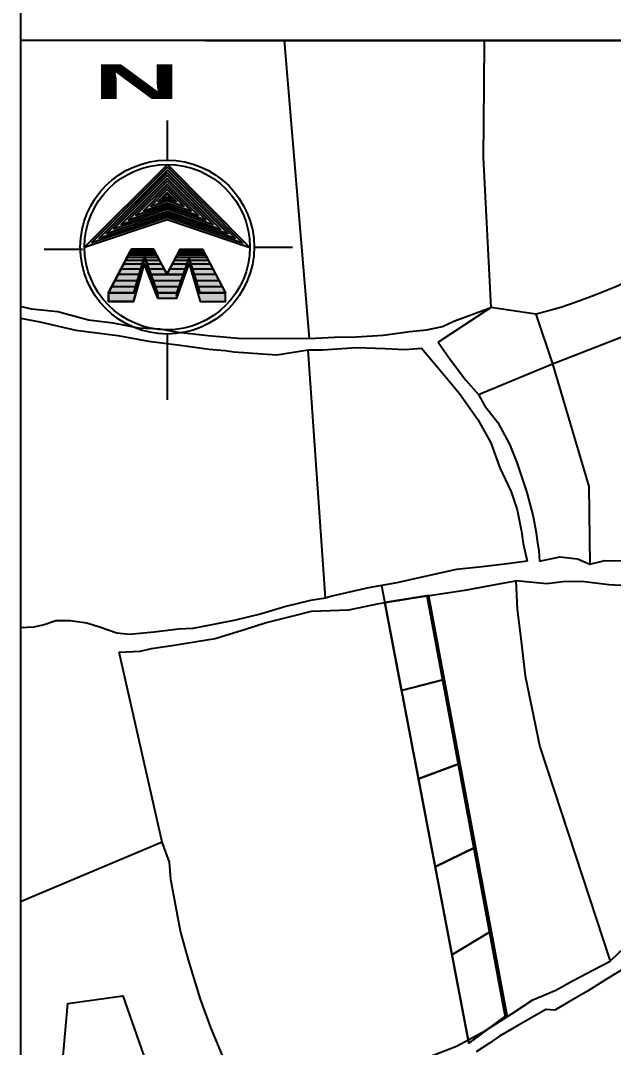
# Model space of a CAD drawing. Header units: millimetres. Extents: x 603916 to 1211550, y 1309898 to 2622648.
# Drawn here: x 605083.7 to 605100.51, y 1311248.32 to 1311277.42 of the extents above; entities that cross this region are included whole.
import ezdxf

# ---------------------------------------------------------------- set-up
doc = ezdxf.new("R2010")
doc.units = ezdxf.units.MM
for name, color, linetype in [('2', 1, 'Continuous'), ('NORTE', 7, 'Continuous'), ('TEXTOS', 2, 'Continuous')]:
    doc.layers.add(name, color=color, linetype=linetype)
doc.styles.get("Standard").update_dxf_attribs({"font": 'arial.ttf'})

msp = doc.modelspace()

# ---------------------------------------------------------------- hatches: boundary and pattern name
at = {"layer": 'TEXTOS'}
h = msp.add_hatch(color=7, dxfattribs=at)
h.dxf.hatch_style = 1
h.paths.add_polyline_path([(605087.862, 1311271.786), (605090.2, 1311270.991), (605087.865, 1311273.342), (605085.518, 1311270.999)])
h = msp.add_hatch(color=7, dxfattribs=at)
h.dxf.hatch_style = 1
h.paths.add_polyline_path([(605086.191, 1311269.698), (605086.91, 1311269.698), (605087.223, 1311270.696), (605087.578, 1311269.698), (605088.123, 1311269.698), (605088.478, 1311270.696), (605088.79, 1311269.698), (605089.509, 1311269.698), (605088.869, 1311270.909), (605088.237, 1311270.931), (605087.857, 1311270.229), (605087.476, 1311270.909), (605086.832, 1311270.909)])
h = msp.add_hatch(color=7, dxfattribs=at)
h.dxf.hatch_style = 1
h.paths.add_polyline_path([(605087.204, 1311270.526), (605087.592, 1311269.554), (605087.582, 1311269.698), (605087.578, 1311269.698), (605087.223, 1311270.696), (605086.942, 1311269.801), (605086.914, 1311269.706), (605086.913, 1311269.706), (605086.91, 1311269.698), (605086.196, 1311269.698), (605086.196, 1311269.456), (605086.909, 1311269.456)])
h.paths.add_polyline_path([(605088.127, 1311269.706), (605088.126, 1311269.706), (605088.123, 1311269.698), (605087.861, 1311269.698), (605087.861, 1311269.554), (605088.13, 1311269.554)])
h.paths.add_polyline_path([(605087.861, 1311269.698), (605087.582, 1311269.698), (605087.592, 1311269.554), (605087.861, 1311269.554)])
h.paths.add_polyline_path([(605088.48, 1311270.526), (605088.8, 1311269.456), (605089.513, 1311269.456), (605089.513, 1311269.698), (605088.79, 1311269.698), (605088.479, 1311270.694), (605088.127, 1311269.706), (605088.13, 1311269.554)])

# ---------------------------------------------------------------- linework, layer by layer
for p, q in [((605083.704, 1311288.678), (605083.704, 1311211.747)), ((605088.948, 1311276.852), (605190.069, 1311276.852))]:
    msp.add_line(p, q)
at = {"color": 7}
for p, q in [((605088.226, 1311270.939, -0.002), (605088.862, 1311270.939, -0.002)), ((605087.204, 1311270.526, -0.002), (605086.909, 1311269.456, -0.002)), ((605087.383, 1311270.224, -0.002), (605088.305, 1311270.224, -0.002))]:
    msp.add_line(p, q, dxfattribs=at)
msp.add_lwpolyline([(605083.704, 1311211.747), (605190.069, 1311211.747), (605190.069, 1311276.852), (605083.704, 1311276.852)], close=True)
at = {"color": 7, "elevation": -0.002}
for points in [[(605087.468, 1311270.939), (605086.847, 1311270.939), (605086.196, 1311269.706), (605086.914, 1311269.706), (605087.218, 1311270.73), (605087.582, 1311269.706), (605088.127, 1311269.706)], [(605087.21, 1311270.704), (605086.914, 1311269.706), (605086.196, 1311269.706), (605086.847, 1311270.939), (605087.468, 1311270.939), (605087.854, 1311270.224), (605088.226, 1311270.939), (605088.862, 1311270.939), (605089.513, 1311269.706), (605088.795, 1311269.706), (605088.482, 1311270.704), (605088.127, 1311269.706), (605087.582, 1311269.706), (605087.218, 1311270.73)], [(605087.854, 1311270.224), (605088.226, 1311270.939)], [(605088.241, 1311270.939), (605088.862, 1311270.939), (605089.513, 1311269.706), (605088.795, 1311269.706)], [(605086.914, 1311269.706), (605086.196, 1311269.706), (605086.196, 1311269.456), (605086.909, 1311269.456), (605087.204, 1311270.526), (605087.592, 1311269.554), (605088.13, 1311269.554), (605088.127, 1311269.706), (605087.582, 1311269.706), (605087.218, 1311270.73), (605086.914, 1311269.706), (605086.196, 1311269.706)], [(605087.592, 1311269.554), (605087.204, 1311270.526), (605086.909, 1311269.456), (605086.196, 1311269.456), (605086.196, 1311269.706), (605086.914, 1311269.706), (605087.218, 1311270.73), (605087.582, 1311269.706), (605087.592, 1311269.554)], [(605088.482, 1311270.704), (605088.127, 1311269.706), (605087.582, 1311269.706)], [(605088.13, 1311269.554), (605088.48, 1311270.526), (605088.8, 1311269.456), (605089.513, 1311269.456), (605089.513, 1311269.706), (605088.795, 1311269.706), (605088.482, 1311270.704), (605088.127, 1311269.706), (605088.13, 1311269.554)]]:
    msp.add_lwpolyline(points, dxfattribs=at)
at = {"layer": '2', "color": 1, "linetype": 'Continuous'}
for p, q in [((605095.544, 1311268.304), (605097.032, 1311269.287)), ((605098.314, 1311269.098), (605097.032, 1311269.287)), ((605098.786, 1311267.694), (605102.4, 1311269.105)), ((605098.314, 1311269.098), (605098.786, 1311267.694)), ((605092.349, 1311261.048), (605091.86, 1311268.087)), ((605096.685, 1311266.817), (605098.786, 1311267.694)), ((605087.722, 1311254.136), (605086.503, 1311259.521)), ((605087.722, 1311254.136), (605083.704, 1311252.44))]:
    msp.add_line(p, q, dxfattribs=at)
for points in [[(605091.172, 1311276.852), (605091.881, 1311268.41)], [(605096.842, 1311276.852), (605096.837, 1311275.582), (605096.818, 1311273.538), (605097.032, 1311269.287)], [(605103.17, 1311271.845), (605102.967, 1311271.655), (605102.616, 1311271.15), (605102.272, 1311270.826), (605101.858, 1311270.517), (605101.294, 1311270.207), (605100.573, 1311269.873), (605099.961, 1311269.626), (605099.428, 1311269.427), (605099.02, 1311269.283), (605098.604, 1311269.171), (605098.314, 1311269.098)], [(605091.881, 1311268.41), (605091.544, 1311268.4), (605090.766, 1311268.411), (605089.972, 1311268.399), (605089.02, 1311268.488), (605088.171, 1311268.577), (605087.66, 1311268.669), (605087.054, 1311268.705), (605086.331, 1311268.842), (605085.631, 1311268.932), (605084.757, 1311269.163), (605084.018, 1311269.238), (605083.704, 1311269.316)], [(605091.881, 1311268.41), (605092.604, 1311268.445), (605093.217, 1311268.456), (605093.979, 1311268.508), (605094.741, 1311268.606), (605095.212, 1311268.656), (605095.66, 1311268.753), (605095.981, 1311268.896), (605097.032, 1311269.287)], [(605083.704, 1311268.981), (605084.248, 1311268.877), (605085.271, 1311268.647), (605086.466, 1311268.497), (605087.332, 1311268.337), (605088.228, 1311268.216), (605089.054, 1311268.111), (605089.502, 1311268.066), (605089.754, 1311268.028), (605090.973, 1311267.949), (605091.86, 1311268.087)], [(605095.544, 1311268.304), (605095.861, 1311267.842), (605096.329, 1311267.232), (605096.685, 1311266.817)], [(605091.86, 1311268.087), (605092.261, 1311268.089), (605093.227, 1311268.15), (605094.037, 1311268.123), (605094.595, 1311268.095), (605094.964, 1311268.128), (605095.066, 1311268.137), (605095.533, 1311267.589), (605096.142, 1311266.846), (605096.665, 1311266.11), (605097.039, 1311265.452), (605097.294, 1311264.746), (605097.613, 1311264.064), (605097.781, 1311263.554), (605097.902, 1311262.942), (605097.951, 1311262.596), (605098.064, 1311262.102)], [(605098.786, 1311267.694), (605099.812, 1311264.218), (605099.841, 1311262.017)], [(605096.685, 1311266.817), (605096.852, 1311266.512), (605097.232, 1311266.027), (605097.565, 1311265.416), (605097.773, 1311264.898), (605098.053, 1311264.043), (605098.23, 1311263.368), (605098.311, 1311262.96), (605098.36, 1311262.622), (605098.393, 1311262.402), (605098.41, 1311262.096)], [(605098.41, 1311262.096), (605098.991, 1311262.217), (605099.494, 1311262.165), (605099.841, 1311262.017)], [(605098.064, 1311262.102), (605097.436, 1311262.012), (605096.706, 1311261.929), (605096.062, 1311261.862), (605095.332, 1311261.701), (605094.374, 1311261.483), (605093.566, 1311261.345), (605092.946, 1311261.2), (605092.53, 1311261.104), (605092.349, 1311261.048)], [(605099.841, 1311262.017), (605100.265, 1311262.114), (605100.799, 1311262.109), (605101.421, 1311261.979), (605101.933, 1311261.825), (605102.184, 1311261.779), (605102.593, 1311261.718)], [(605086.503, 1311259.521), (605087.101, 1311259.548), (605087.415, 1311259.621), (605088.058, 1311259.719), (605088.694, 1311259.817), (605089.22, 1311259.906), (605090.107, 1311260.178), (605090.64, 1311260.346), (605091.433, 1311260.547), (605091.951, 1311260.684), (605093.011, 1311260.721), (605093.867, 1311260.899), (605094.982, 1311261.078), (605096.356, 1311261.282), (605097.322, 1311261.469), (605097.745, 1311261.542)], [(605097.745, 1311261.542), (605097.782, 1311260.74), (605097.889, 1311259.908), (605098.005, 1311258.847), (605098.426, 1311256.838), (605100.418, 1311250.765)], [(605102.156, 1311261.213), (605101.755, 1311261.281), (605101.055, 1311261.387), (605100.379, 1311261.423), (605099.687, 1311261.513), (605099.152, 1311261.526), (605098.626, 1311261.46), (605097.745, 1311261.542)], [(605093.934, 1311261.408), (605094.503, 1311258.428), (605094.98, 1311255.932), (605095.456, 1311253.435), (605095.933, 1311250.939)], [(605092.349, 1311261.048), (605091.925, 1311260.982), (605091.227, 1311260.813), (605090.537, 1311260.605), (605089.799, 1311260.428), (605089.171, 1311260.307), (605088.59, 1311260.193), (605088.181, 1311260.167), (605087.49, 1311260.085), (605086.791, 1311260.018), (605086.437, 1311260.055), (605085.973, 1311260.218), (605085.587, 1311260.341), (605085.115, 1311260.409), (605084.706, 1311260.407), (605084.369, 1311260.295), (605084.079, 1311260.231), (605083.704, 1311260.211)], [(605095.268, 1311261.121), (605094.027, 1311260.924)], [(605095.216, 1311261.113), (605097.436, 1311249.222)], [(605095.268, 1311261.121), (605097.487, 1311249.231)], [(605095.268, 1311261.121), (605095.712, 1311258.743), (605096.155, 1311256.365), (605096.599, 1311253.988), (605097.043, 1311251.61)], [(605095.268, 1311261.121), (605097.487, 1311249.231)], [(605094.027, 1311260.924), (605096.409, 1311248.442), (605097.487, 1311249.231)], [(605094.503, 1311258.428), (605095.712, 1311258.743)], [(605094.98, 1311255.932), (605096.155, 1311256.365)], [(605090.022, 1311246.683), (605089.743, 1311247.326), (605089.448, 1311248.039), (605089.097, 1311248.878), (605088.809, 1311249.686), (605088.481, 1311250.737), (605088.24, 1311251.608), (605088.102, 1311252.323), (605087.964, 1311253.077), (605087.93, 1311253.572), (605087.722, 1311254.136)], [(605095.456, 1311253.435), (605096.599, 1311253.988)], [(605100.418, 1311250.765), (605100.676, 1311251.003), (605101.099, 1311251.304), (605101.395, 1311251.643), (605101.895, 1311252.173), (605102.216, 1311252.434), (605102.67, 1311252.806)], [(605095.933, 1311250.939), (605097.043, 1311251.61)], [(605090.022, 1311246.683), (605090.437, 1311246.842), (605091.425, 1311247.162), (605092.281, 1311247.379), (605093.176, 1311247.565), (605093.929, 1311247.773), (605094.588, 1311247.919), (605095.255, 1311248.04), (605096.063, 1311248.351), (605096.886, 1311248.796), (605097.614, 1311249.264), (605098.224, 1311249.668), (605098.875, 1311249.939), (605099.368, 1311250.217), (605099.94, 1311250.519), (605100.418, 1311250.765)], [(605100.844, 1311250.571), (605100.311, 1311250.254), (605099.779, 1311249.913), (605099.215, 1311249.587), (605098.847, 1311249.373), (605098.595, 1311249.387), (605098.149, 1311249.133), (605097.82, 1311248.951), (605097.28, 1311248.633), (605096.998, 1311248.435), (605096.622, 1311248.19)], [(605084.817, 1311247.007), (605085.046, 1311249.563), (605086.6, 1311249.776), (605087.855, 1311246.214)]]:
    msp.add_lwpolyline(points, dxfattribs=at)
for points in [[(605094.027, 1311260.925), (605095.268, 1311261.121), (605097.487, 1311249.231), (605096.409, 1311248.442)], [(605094.027, 1311260.925), (605095.268, 1311261.121), (605095.712, 1311258.743), (605094.503, 1311258.428)], [(605094.98, 1311255.932), (605096.155, 1311256.365), (605095.712, 1311258.743), (605094.503, 1311258.428)], [(605095.456, 1311253.435), (605096.599, 1311253.988), (605096.155, 1311256.365), (605094.98, 1311255.932)], [(605095.933, 1311250.939), (605097.043, 1311251.61), (605096.599, 1311253.988), (605095.456, 1311253.435)], [(605096.409, 1311248.442), (605097.487, 1311249.231), (605097.043, 1311251.61), (605095.933, 1311250.939)]]:
    msp.add_lwpolyline(points, close=True, dxfattribs=at)
at = {"layer": 'NORTE', "color": 7}
for p, q in [((605087.861, 1311274.585, -0.005), (605087.861, 1311273.463, -0.003)), ((605084.374, 1311270.936), (605085.459, 1311270.936)), ((605086.196, 1311269.706, -0.002), (605086.847, 1311270.939, -0.002)), ((605087.509, 1311270.864, -0.002), (605086.808, 1311270.864, -0.002)), ((605087.48, 1311270.917, -0.002), (605086.836, 1311270.917, -0.002)), ((605086.847, 1311270.939, -0.002), (605087.468, 1311270.939, -0.002)), ((605088.901, 1311270.864, -0.002), (605088.187, 1311270.864, -0.002)), ((605088.873, 1311270.917, -0.002), (605088.215, 1311270.917, -0.002)), ((605090.325, 1311270.999, -0.002), (605091.411, 1311270.999, -0.002)), ((605087.186, 1311270.624, -0.002), (605086.681, 1311270.624, -0.002)), ((605087.21, 1311270.704, -0.002), (605086.723, 1311270.704, -0.002)), ((605087.56, 1311270.77, -0.002), (605086.758, 1311270.77, -0.002)), ((605087.531, 1311270.824, -0.002), (605086.787, 1311270.824, -0.002)), ((605087.596, 1311270.704, -0.002), (605087.227, 1311270.704, -0.002)), ((605087.639, 1311270.624, -0.002), (605087.255, 1311270.624, -0.002)), ((605088.454, 1311270.624, -0.002), (605088.061, 1311270.624, -0.002)), ((605088.986, 1311270.704, -0.002), (605088.103, 1311270.704, -0.002)), ((605088.951, 1311270.77, -0.002), (605088.138, 1311270.77, -0.002)), ((605088.922, 1311270.824, -0.002), (605088.166, 1311270.824, -0.002)), ((605089.028, 1311270.624, -0.002), (605088.507, 1311270.624, -0.002)), ((605087.111, 1311270.37, -0.002), (605086.547, 1311270.37, -0.002)), ((605087.111, 1311270.37, -0.002), (605086.547, 1311270.37, -0.002)), ((605087.155, 1311270.517, -0.002), (605086.624, 1311270.517, -0.002)), ((605087.697, 1311270.517, -0.002), (605087.293, 1311270.517, -0.002)), ((605087.777, 1311270.37, -0.002), (605087.346, 1311270.37, -0.002)), ((605088.363, 1311270.37, -0.002), (605087.929, 1311270.37, -0.002)), ((605088.416, 1311270.517, -0.002), (605088.005, 1311270.517, -0.002)), ((605089.085, 1311270.517, -0.002), (605088.541, 1311270.517, -0.002)), ((605089.162, 1311270.37, -0.002), (605088.587, 1311270.37, -0.002)), ((605087.014, 1311270.042, -0.002), (605086.373, 1311270.042, -0.002)), ((605087.068, 1311270.224, -0.002), (605086.47, 1311270.224, -0.002)), ((605087.068, 1311270.224, -0.002), (605086.47, 1311270.224, -0.002)), ((605088.312, 1311270.224, -0.002), (605087.397, 1311270.224, -0.002)), ((605088.247, 1311270.042, -0.002), (605087.462, 1311270.042, -0.002)), ((605089.239, 1311270.224, -0.002), (605088.632, 1311270.224, -0.002)), ((605089.336, 1311270.042, -0.002), (605088.689, 1311270.042, -0.002)), ((605086.965, 1311269.877, -0.002), (605086.286, 1311269.877, -0.002)), ((605088.188, 1311269.877, -0.002), (605087.521, 1311269.877, -0.002)), ((605089.423, 1311269.877, -0.002), (605088.741, 1311269.877, -0.002)), ((605087.861, 1311268.535, -0.002), (605087.861, 1311266.667, 0.001))]:
    msp.add_line(p, q, dxfattribs=at)
msp.add_circle((605087.861, 1311270.999, -0.002), 2.343, dxfattribs=at)
at = {"layer": 'TEXTOS', "color": 7}
for points in [[(605087.865, 1311273.342), (605085.518, 1311270.999), (605087.862, 1311271.786), (605090.2, 1311270.991), (605087.865, 1311273.342)], [(605086.191, 1311269.698), (605086.832, 1311270.909), (605087.476, 1311270.909), (605087.857, 1311270.229), (605088.237, 1311270.931), (605088.869, 1311270.909), (605089.509, 1311269.698), (605088.79, 1311269.698), (605088.478, 1311270.696), (605088.123, 1311269.698), (605087.578, 1311269.698), (605087.223, 1311270.696), (605086.91, 1311269.698), (605086.191, 1311269.698)]]:
    msp.add_lwpolyline(points, dxfattribs=at)
for points in [[(605087.865, 1311273.263), (605085.726, 1311271.128), (605087.862, 1311271.845), (605089.992, 1311271.12)], [(605087.865, 1311273.184), (605085.934, 1311271.257), (605087.862, 1311271.904), (605089.785, 1311271.25)], [(605087.864, 1311273.104), (605086.143, 1311271.386), (605087.862, 1311271.963), (605089.577, 1311271.38)], [(605087.864, 1311273.025), (605086.351, 1311271.515), (605087.862, 1311272.022), (605089.37, 1311271.509)], [(605087.864, 1311272.946), (605086.56, 1311271.644), (605087.862, 1311272.081), (605089.162, 1311271.639)], [(605087.864, 1311272.867), (605086.768, 1311271.773), (605087.862, 1311272.14), (605088.954, 1311271.769)], [(605087.864, 1311272.787), (605086.976, 1311271.902), (605087.862, 1311272.199), (605088.747, 1311271.898)], [(605087.864, 1311272.708), (605087.185, 1311272.03), (605087.863, 1311272.258), (605088.539, 1311272.028)], [(605087.863, 1311272.629), (605087.393, 1311272.159), (605087.863, 1311272.317), (605088.331, 1311272.158)], [(605087.863, 1311272.55), (605087.601, 1311272.288), (605087.863, 1311272.376), (605088.124, 1311272.287)], [(605087.863, 1311272.499), (605087.736, 1311272.371), (605087.863, 1311272.414), (605087.99, 1311272.371)]]:
    msp.add_lwpolyline(points, close=True, dxfattribs=at)
msp.add_circle((605087.861, 1311270.999, -0.002), 2.464, dxfattribs=at)

# ---------------------------------------------------------------- texts
at = {"layer": 'TEXTOS', "color": 7, "insert": (605073.041, 1311276.182, -0.002), "char_height": 0.98962, "width": 41.96283, "attachment_point": 1}
msp.add_mtext('                            {\\fBaskerville Old Face|b1|i0|c0|p18;\\W2.6;\\T2.05; N}', dxfattribs=at)

doc.saveas('drawing.dxf')
